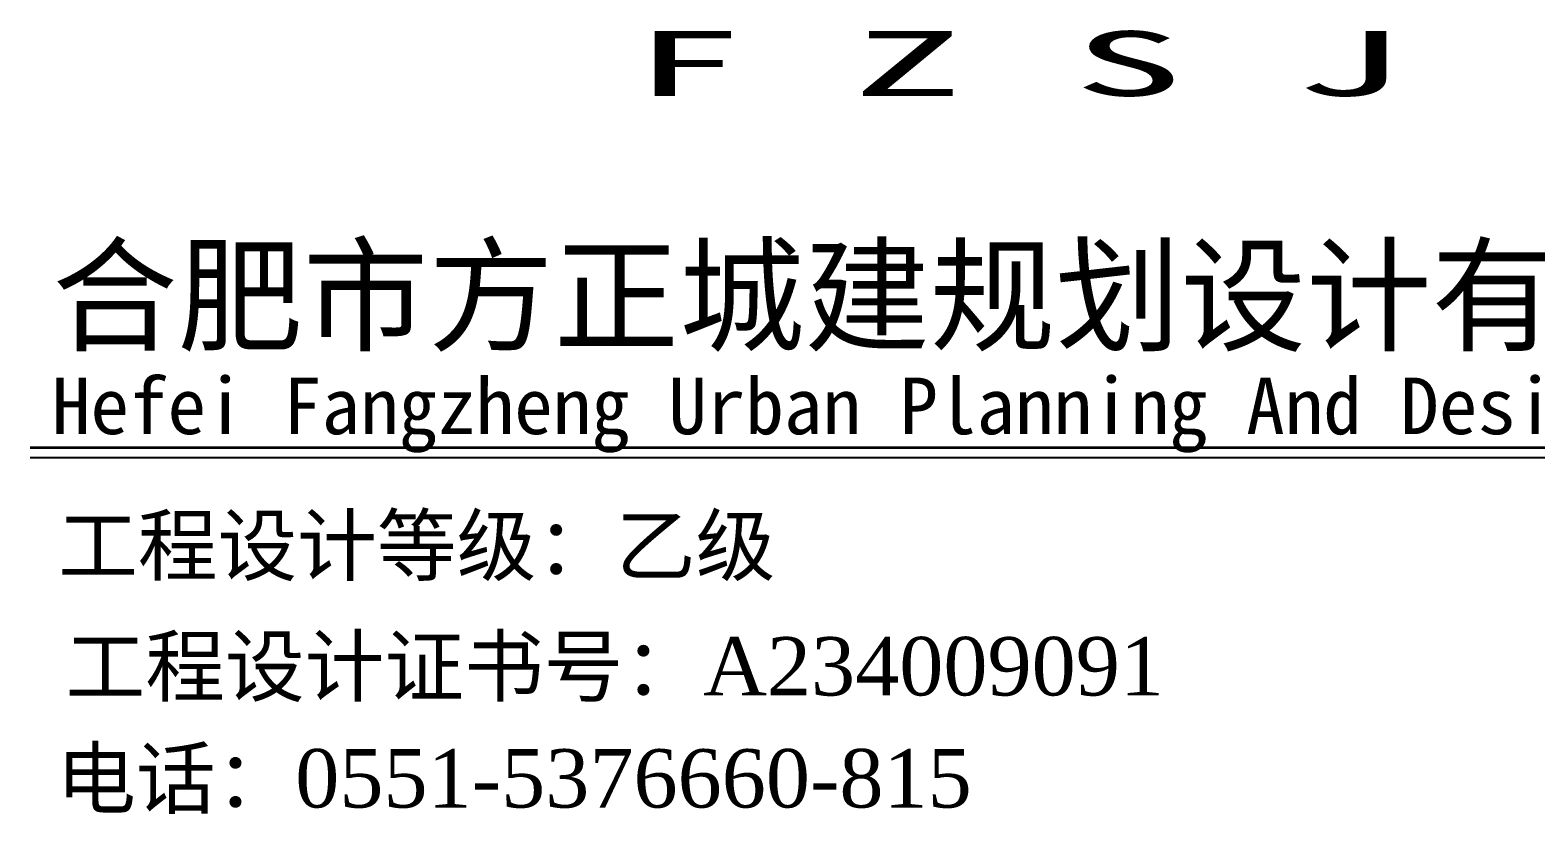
# Model space of a CAD drawing. Extents: x -3102990 to -851544, y -5293060 to -2540151.
# Drawn here: x -2137967 to -2134512, y -2636158 to -2634359 of the extents above; entities that cross this region are included whole.
import ezdxf

# ---------------------------------------------------------------- set-up
doc = ezdxf.new("R2010")
doc.units = 0
doc.header["$LTSCALE"] = 1000
doc.layers.get('0').update_dxf_attribs({"linetype": 'CONTINUOUS'})
doc.layers.add('PUB_TEXT', color=7, linetype='CONTINUOUS')
doc.layers.add('PUB_TITLE', color=4, linetype='CONTINUOUS')
doc.styles.add('-黑体', font='simhei.ttf')
doc.styles.add('GHF', font='times.ttf')
doc.styles.add('STYLE1', font='simhei.ttf', dxfattribs={"width": 0.8})

# ---------------------------------------------------------------- blocks, each defined once
blk = doc.blocks.new('A$C16496DF1')
at = {"color": 4, "lineweight": 35}
blk.add_line((98134.9, 37584.9), (102806.5, 37584.9), dxfattribs=at)
at = {"color": 4, "lineweight": -2}
blk.add_line((98134.9, 37562.5), (102806.5, 37562.5), dxfattribs=at)
at = {"layer": 'PUB_TEXT'}
for s, height, style, p in [('合肥市方正城建规划设计有限公司', 210.912, '-黑体', (98185.3, 37828.5)), ('Hefei Fangzheng Urban Planning And Design Co.,Ltd', 129.922, '-黑体', (98184.9, 37615.8)), ('工程设计等级：乙级', 134.04, 'GHF', (98199, 37293.4)), ('工程设计证书号：A234009091', 134.045, 'GHF', (98216.3, 37016)), ('电话：0551-5376660-815', 134.045, 'GHF', (98194.6, 36758.7))]:
    blk.add_text(s, height=height, dxfattribs=dict(at, style=style)).set_placement(p)
at = {"layer": 'PUB_TITLE', "color": 4, "style": 'STYLE1', "width": 2.5}
blk.add_text('F Z S J', height=148.68, dxfattribs=at).set_placement((99516.5, 38392.2))

msp = doc.modelspace()

# ---------------------------------------------------------------- block references
at = {"ltscale": 1.5}
msp.add_blockref('A$C16496DF1', (-2236101.86, -2672902.4), dxfattribs=at)

doc.saveas('drawing.dxf')
